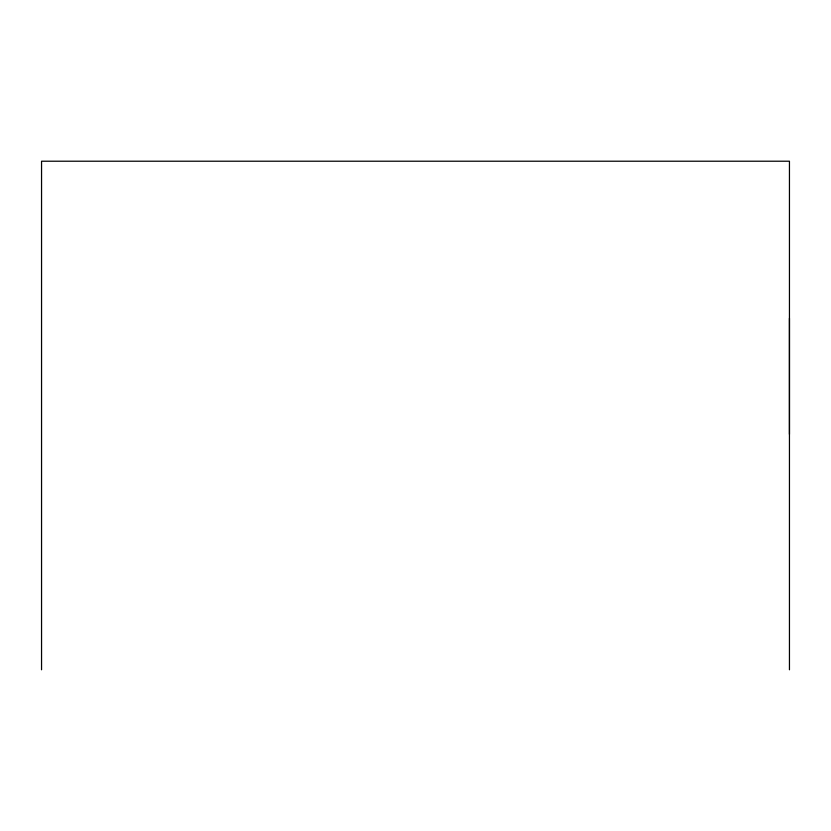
<?xml version="1.0" encoding="UTF-8"?>
<svg xmlns="http://www.w3.org/2000/svg" width="831" height="831" viewBox="0 0 831 831"><rect width="100%" height="100%" fill="white"/><g stroke="black" fill="none" stroke-linecap="round" stroke-linejoin="round"><path stroke-width="1.25" d="M789.45 434.281L789.45 318.294M789.45 669.786L789.45 161.214L41.55 161.214L41.55 669.786"/></g></svg>
